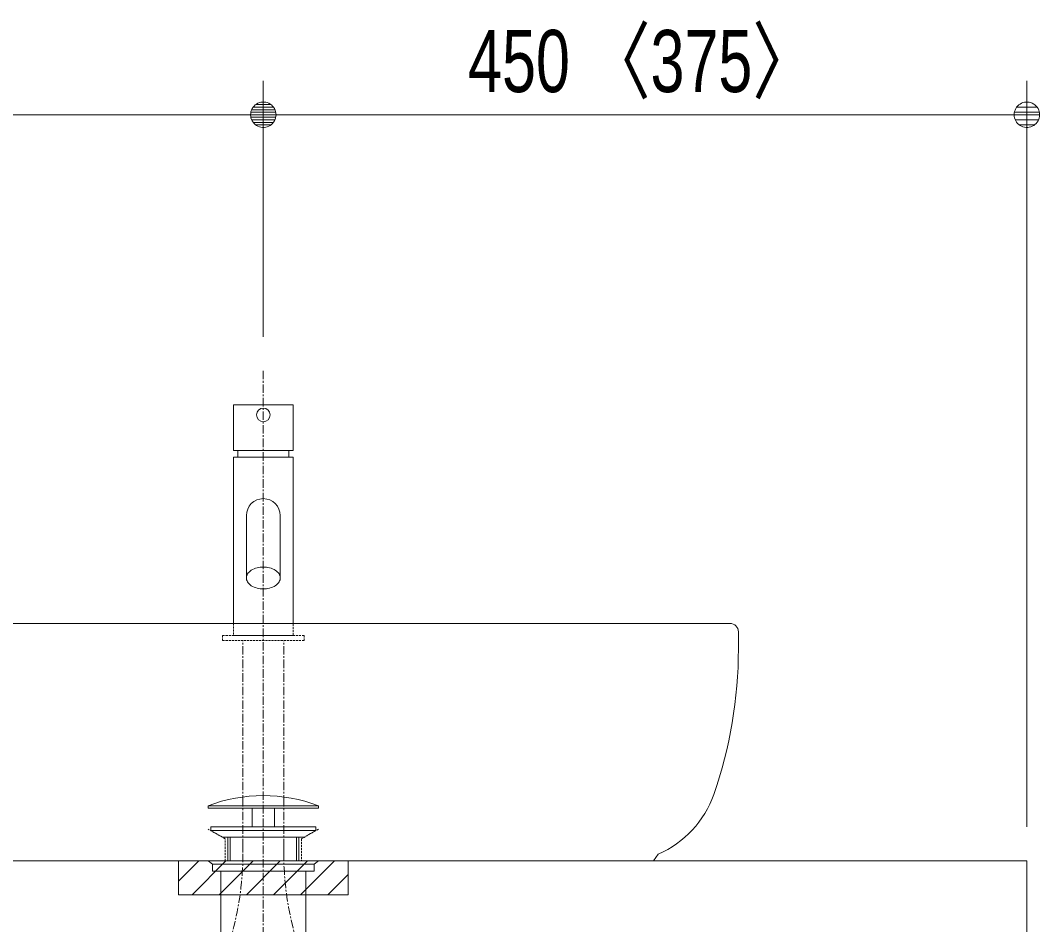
# Model space of a CAD drawing. Units: millimetres, scale not verified. Extents: x -6062 to 6062, y -3045 to 3045.
# Drawn here: x -2311 to -1710, y -1368 to -834 of the extents above; entities that cross this region are included whole.
import ezdxf
from ezdxf.enums import TextEntityAlignment as Align

# ---------------------------------------------------------------- set-up
doc = ezdxf.new("R2010")
doc.units = ezdxf.units.MM
doc.header["$LTSCALE"] = 20
doc.linetypes.add('CHAIN1', pattern=[8, 5, -1, 1, -1])
doc.linetypes.add('DASHED1', pattern=[1.8, 1.2, -0.6])
for name, color, linetype, lineweight in [('0-2_5ボウル・キャビネット', 7, 'Continuous', 9), ('0-4_0', 7, 'Continuous', 9), ('0-5_2寸法-1', 7, 'Continuous', 9), ('0-6_4給排水', 7, 'Continuous', 9)]:
    doc.layers.add(name, color=color, linetype=linetype, lineweight=lineweight)
doc.styles.add('ＭＳ Ｐゴシック', font='')
doc.styles.get('ＭＳ Ｐゴシック').set_extended_font_data('MS PGothic')

# ---------------------------------------------------------------- blocks, each defined once
blk = doc.blocks.new('_Dot')
at = {"layer": '0-4_0'}
for p, q in [((-10, 0), (-20, 0)), ((9.78, 2), (-9.78, 2)), ((7.99, 6), (-7.99, 6)), ((9.16, -3.98), (-9.16, -3.98)), ((6, -7.98), (-6, -7.98))]:
    blk.add_line(p, q, dxfattribs=at)
for points in [[(10, 0), (9.92, 1.25), (9.69, 2.49), (9.3, 3.68), (8.76, 4.82), (8.09, 5.88), (7.29, 6.85), (6.37, 7.71), (5.36, 8.44), (4.26, 9.05), (3.09, 9.51), (1.87, 9.82), (0.63, 9.98), (-0.63, 9.98), (-1.87, 9.82), (-3.09, 9.51), (-4.26, 9.05), (-5.36, 8.44), (-6.37, 7.71), (-7.29, 6.85), (-8.09, 5.88), (-8.76, 4.82), (-9.3, 3.68), (-9.69, 2.49), (-9.92, 1.25), (-10, 0), (0, 0)], [(-10, 0), (-9.92, -1.25), (-9.69, -2.49), (-9.3, -3.68), (-8.76, -4.82), (-8.09, -5.88), (-7.29, -6.85), (-6.37, -7.71), (-5.36, -8.44), (-4.26, -9.05), (-3.09, -9.51), (-1.87, -9.82), (-0.63, -9.98), (0.63, -9.98), (1.87, -9.82), (3.09, -9.51), (4.26, -9.05), (5.36, -8.44), (6.37, -7.71), (7.29, -6.85), (8.09, -5.88), (8.76, -4.82), (9.3, -3.68), (9.69, -2.49), (9.92, -1.25), (10, 0), (0, 0)]]:
    blk.add_lwpolyline(points, close=True, dxfattribs=at)
blk = doc.blocks.new('グループ-17')
at = {"layer": '0-2_5ボウル・キャビネット'}
for p, q in [((-13200, -23900), (-13200, -24100)), ((-2100, -23800), (-13100, -23800)), ((-2000, -24100), (-2000, -23900))]:
    blk.add_line(p, q, dxfattribs=at)
at = {"layer": '0-2_5ボウル・キャビネット', "linetype": 'DASHED1'}
blk.add_lwpolyline([(-6950, -26224.5), (-7150, -26340), (-7150, -26600), (-8050, -26600), (-8050, -26340), (-8250, -26224.5)], dxfattribs=at)
at = {"layer": '0-2_5ボウル・キャビネット'}
blk.add_lwpolyline([(-12255, -26520), (-12200, -26600), (-3000, -26600), (-2945, -26520)], dxfattribs=at)
for centre, radius, start, end in [((-13100, -23900), 100, 90, 180), ((-2100, -23900), 100, 0, 90), ((-8000, -24100), 5200, 180, 199.26503), ((-7200, -24100), 5200, 340.73497, 0), ((-11776, -25419.8), 1200, 199.26503, 246.47303), ((-3424, -25419.8), 1200, 293.52697, 340.73497), ((-7200, -24100), 5200, 340.24344, 340.73497)]:
    blk.add_arc(centre, radius, start, end, dxfattribs=at)
blk = doc.blocks.new('グループ-20')
at = {"layer": '0-6_4給排水'}
for p, q in [((-7900, -21760), (-7900, -21840)), ((-7300, -21760), (-7300, -21840))]:
    blk.add_line(p, q, dxfattribs=at)
blk.add_lwpolyline([(-7250, -21220), (-7950, -21220), (-7950, -21760), (-7250, -21760)], close=True, dxfattribs=at)
for points in [[(-7950, -23800), (-7950, -21840), (-7250, -21840), (-7250, -23800)], [(-7800, -22527.8), (-7800, -23263.4), (-7799.2, -23275), (-7796.7, -23286.8), (-7792.3, -23298.8), (-7786, -23310.7), (-7777.7, -23322.5), (-7767.4, -23333.8), (-7755.3, -23344.5), (-7741.4, -23354.3), (-7726.1, -23363.2), (-7709.4, -23371), (-7691.9, -23377.6), (-7673.6, -23383), (-7655, -23387), (-7636.4, -23389.8), (-7618, -23391.5), (-7600, -23392), (-7582, -23391.5), (-7563.6, -23389.8), (-7545, -23387), (-7526.4, -23383), (-7508.1, -23377.6), (-7490.6, -23371), (-7473.9, -23363.2), (-7458.6, -23354.3), (-7444.7, -23344.5), (-7432.6, -23333.8), (-7422.3, -23322.5), (-7414, -23310.7), (-7407.7, -23298.8), (-7403.3, -23286.8), (-7400.8, -23275), (-7400, -23263.4), (-7400, -22528)], [(-7400, -23263.4), (-7400.8, -23251.9), (-7403.3, -23240), (-7407.7, -23228), (-7414, -23216.1), (-7422.3, -23204.4), (-7432.6, -23193.1), (-7444.7, -23182.4), (-7458.6, -23172.5), (-7473.9, -23163.6), (-7490.6, -23155.8), (-7508.1, -23149.2), (-7526.4, -23143.9), (-7545, -23139.8), (-7563.6, -23137), (-7582, -23135.4), (-7600, -23134.9), (-7618, -23135.4), (-7636.4, -23137), (-7655, -23139.8), (-7673.6, -23143.9), (-7691.9, -23149.2), (-7709.4, -23155.8), (-7726.1, -23163.6), (-7741.4, -23172.5), (-7755.3, -23182.4), (-7767.4, -23193.1), (-7777.7, -23204.4), (-7786, -23216.1), (-7792.3, -23228), (-7796.7, -23240), (-7799.2, -23251.9), (-7800, -23263.4)]]:
    blk.add_lwpolyline(points, dxfattribs=at)
at = {"layer": '0-6_4給排水', "linetype": 'DASHED1'}
blk.add_lwpolyline([(-7950, -23800), (-7950, -23940), (-7250, -23940), (-7250, -23800)], dxfattribs=at)
blk.add_lwpolyline([(-8080, -23940), (-8080, -24000), (-7120, -24000), (-7120, -23940)], close=True, dxfattribs=at)
at = {"layer": '0-6_4給排水', "linetype": 'CHAIN1'}
for points in [[(-7840, -26503.1), (-7840, -26440.6), (-7840, -25926.8), (-7840, -24000)], [(-7360, -26503.1), (-7360, -26440.6), (-7360, -25926.8), (-7360, -24000)]]:
    blk.add_lwpolyline(points, dxfattribs=at)
at = {"layer": '0-6_4給排水'}
blk.add_circle((-7600, -21340), 80, dxfattribs=at)
for start, end in [(90, 180), (0, 90)]:
    blk.add_arc((-7600, -22528), 200, start, end, dxfattribs=at)
at = {"layer": '0-6_4給排水', "linetype": 'CHAIN1'}
for centre, start, end in [((-11447.4, -26503.1), 330.23621, 0), ((-3752.6, -26503.1), 180, 209.76379)]:
    blk.add_arc(centre, 3607.4, start, end, dxfattribs=at)
blk = doc.blocks.new('グループ-22')
at = {"layer": '0-6_4給排水', "linetype": 'CHAIN1'}
blk.add_line((-7600, -20820), (-7600, -41300), dxfattribs=at)
at = {"layer": '0-6_4給排水'}
for p, q in [((-8020, -26320), (-8020, -26600)), ((-7990, -26320), (-7990, -26600)), ((-7210, -26320), (-7210, -26600)), ((-7180, -26320), (-7180, -26600))]:
    blk.add_line(p, q, dxfattribs=at)
for points in [[(-8250, -25950), (-6950, -25950), (-6950, -25980), (-8250, -25980)], [(-7730, -25980), (-7470, -25980), (-7470, -26200), (-7730, -26200)], [(-8220, -26200), (-6980, -26200), (-6980, -26240), (-8220, -26240)], [(-8081.3, -26320), (-8220, -26240), (-6980, -26240), (-7120.2, -26320)], [(-8200, -26640), (-8250, -26600), (-6950, -26600), (-7000, -26640)], [(-8200, -26640), (-7000, -26640), (-7000, -26720), (-8200, -26720)], [(-8100, -26720), (-7100, -26720), (-7100, -27800), (-8100, -27800)]]:
    blk.add_lwpolyline(points, close=True, dxfattribs=at)
blk.add_arc((-7600, -27650.4), 1820.4, 69.08018, 110.91982, dxfattribs=at)
blk = doc.blocks.new('グループ-33')
at = {"layer": '0-2_5ボウル・キャビネット'}
blk.add_lwpolyline([(-16600, -26600), (1400, -26600), (1400, -27600), (-16600, -27600)], close=True, dxfattribs=at)
blk = doc.blocks.new('グループ-39')
at = {"layer": '0-2_5ボウル・キャビネット'}
blk.add_blockref('グループ-33', (0, 0), dxfattribs=at)
blk = doc.blocks.new('グループ-40')
at = {"layer": '0-2_5ボウル・キャビネット'}
blk.add_blockref('グループ-39', (0, 0), dxfattribs=at)

msp = doc.modelspace()

# ---------------------------------------------------------------- linework, layer by layer
at = {"layer": '0-2_5ボウル・キャビネット'}
for p, q in [((-2217.5, -1342), (-2205.5, -1330)), ((-2209.5, -1350), (-2189.5, -1330)), ((-2193.5, -1350), (-2173.5, -1330)), ((-2177.5, -1350), (-2157.5, -1330)), ((-2161.5, -1350), (-2141.5, -1330)), ((-2145.5, -1350), (-2125.5, -1330)), ((-2129.5, -1350), (-2117.5, -1338))]:
    msp.add_line(p, q, dxfattribs=at)
msp.add_lwpolyline([(-2217.5, -1350), (-2217.5, -1330), (-2117.5, -1330), (-2117.5, -1350)], close=True, dxfattribs=at)
at = {"layer": '0-2_5ボウル・キャビネット', "linetype": 'DASHED1'}
msp.add_lwpolyline([(-2217.5, -1350), (-2217.5, -1330), (-2117.5, -1330), (-2117.5, -1350)], close=True, dxfattribs=at)
at = {"layer": '0-5_2寸法-1'}
for p, q in [((-2167.5, -1021), (-2167.5, -870)), ((-2167.5, -1021), (-2167.5, -870)), ((-1717.5, -1310), (-1717.5, -870)), ((-2602.49, -890), (-2182.51, -890)), ((-1732.51, -890), (-2152.49, -890))]:
    msp.add_line(p, q, dxfattribs=at)

# ---------------------------------------------------------------- block references
at = {"layer": '0-2_5ボウル・キャビネット', "xscale": 0.05, "yscale": 0.05}
for name in ['グループ-17', 'グループ-40']:
    msp.add_blockref(name, (-1787.5, 0), dxfattribs=at)
at = {"layer": '0-5_2寸法-1', "xscale": 0.7503418, "yscale": 0.7503418}
for p in [(-2167.5, -890), (-1717.5, -890)]:
    msp.add_blockref('_Dot', p, dxfattribs=at)
at = {"layer": '0-5_2寸法-1', "xscale": 0.7503418, "yscale": 0.7503418, "rotation": 180}
msp.add_blockref('_Dot', (-2167.5, -890), dxfattribs=at)
at = {"layer": '0-6_4給排水', "xscale": 0.05, "yscale": 0.05}
for name in ['グループ-22', 'グループ-20']:
    msp.add_blockref(name, (-1787.5, 0), dxfattribs=at)

# ---------------------------------------------------------------- texts
at = {"layer": '0-5_2寸法-1', "style": 'ＭＳ Ｐゴシック', "width": 0.75}
msp.add_text('450 〈375〉', height=36.66, dxfattribs=at).set_placement((-2046.82, -887.65), align=Align.BOTTOM_LEFT)

doc.saveas('drawing.dxf')
